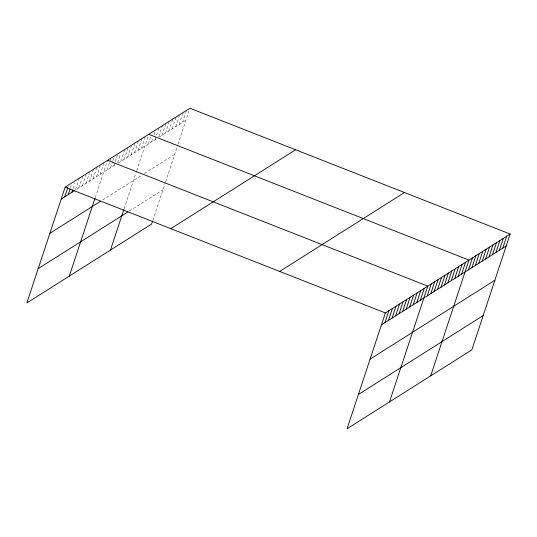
<?xml version="1.0" encoding="UTF-8"?>
<svg xmlns="http://www.w3.org/2000/svg" width="537" height="537" viewBox="0 0 537 537"><rect width="100%" height="100%" fill="white"/><g stroke="black" fill="none" stroke-linecap="round" stroke-linejoin="round"><path stroke-width="0.4" stroke-dasharray="2.69 2.01" d="M70.381 188.232L71.689 184.265M73.126 188.373L74.965 182.822M79.288 178.21L75.355 190.105L115.307 164.846M78.885 187.869L82.826 175.975M82.423 185.634L86.095 174.532M85.96 183.399L89.632 172.296M89.498 181.164L93.431 169.262M93.029 178.928L96.969 167.027M96.566 176.693L100.238 165.584M100.104 174.458L104.037 162.557M95.324 197.368L107.575 160.321M107.071 170.054L111.005 158.153M110.501 167.88L112.602 161.536M112.864 160.744L114.435 155.985M113.931 165.711L114.978 162.536M115.247 161.744L117.865 153.81M117.623 162.751L120.51 154.025M120.798 161.375L124.47 150.266M124.228 159.2L127.9 148.098M127.658 157.032L131.592 145.131M131.088 154.864L135.022 142.963M134.519 152.696L138.459 140.795M137.955 150.521L141.889 138.627M141.385 148.353L145.319 136.458M124.134 208.732L136.499 171.33M136.754 170.565L148.749 134.284M148.246 144.017L150.87 136.083M151.682 141.842L152.991 137.881M154.038 134.706L155.354 130.739M155.112 139.674L159.046 127.779M158.804 136.713L162.476 125.604M161.973 135.337L165.906 123.436M165.403 133.163L169.343 121.268M168.84 130.994L172.773 119.1M172.27 128.826L176.203 116.925M175.7 126.658L179.371 115.549M179.13 124.483L182.808 113.381M182.567 122.315L186.238 111.213M152.897 220.23L165.309 182.694M165.571 181.909L177.68 145.292M177.935 144.527L189.93 108.246M118.053 163.107L157.173 138.371M159.227 137.069L185.997 120.147M102.594 199.999L141.714 175.263M144.46 173.525L174.659 154.434M129.343 211.021L162.973 189.756"/><path stroke-width="0.81" d="M510.15 234.058L385.365 312.957L347.07 428.754L471.855 349.849L510.15 234.058L189.93 108.246L65.145 187.151L26.85 302.942L151.635 224.043L152.642 220.996M64.749 196.81L67.897 187.292M68.28 194.575L70.119 189.024M71.817 192.34L72.602 189.964M69.28 276.119L95.069 198.126M110.454 250.081L123.872 209.517M384.969 322.623L388.902 310.722M388.499 320.388L392.433 308.486M392.037 318.152L395.97 306.251M395.574 315.917L399.508 304.016M399.105 313.682L403.045 301.781M402.643 311.44L406.576 299.545M406.18 309.205L410.114 297.31M409.718 306.969L413.651 295.075M413.248 304.734L417.182 292.84M416.786 302.499L420.719 290.604M420.323 300.264L424.257 288.369M389.5 401.924L427.794 286.134L107.575 160.321M427.291 295.86L431.224 283.959M430.721 293.692L434.655 281.791M434.151 291.517L438.085 279.623M437.581 289.349L441.521 277.454M441.018 287.181L444.951 275.28M444.448 285.013L448.382 273.111M447.878 282.838L451.812 270.943M451.308 280.67L455.242 268.775M454.738 278.502L458.679 266.6M458.175 276.333L462.109 264.432M461.605 274.159L465.539 262.264M430.674 375.887L468.969 260.096L148.749 134.284M468.465 269.822L472.406 257.921M471.902 267.654L475.836 255.753M475.332 265.479L479.266 253.585M478.762 263.311L482.696 251.417M482.192 261.143L486.126 249.242M485.623 258.975L489.563 247.074M489.059 256.807L492.993 244.906M492.489 254.632L496.423 242.737M495.919 252.464L499.853 240.563M499.35 250.296L503.29 238.394M502.786 248.128L506.72 236.226M61.211 199.046L74.643 190.554M49.874 233.333L100.533 201.301M38.187 268.661L127.974 211.887M170.82 228.668L295.605 149.763M279.69 271.44L404.475 192.541M381.431 324.858L506.216 245.953M370.094 359.139L494.879 280.24M358.407 394.467L483.193 315.568M65.145 187.151L385.365 312.957"/></g></svg>
